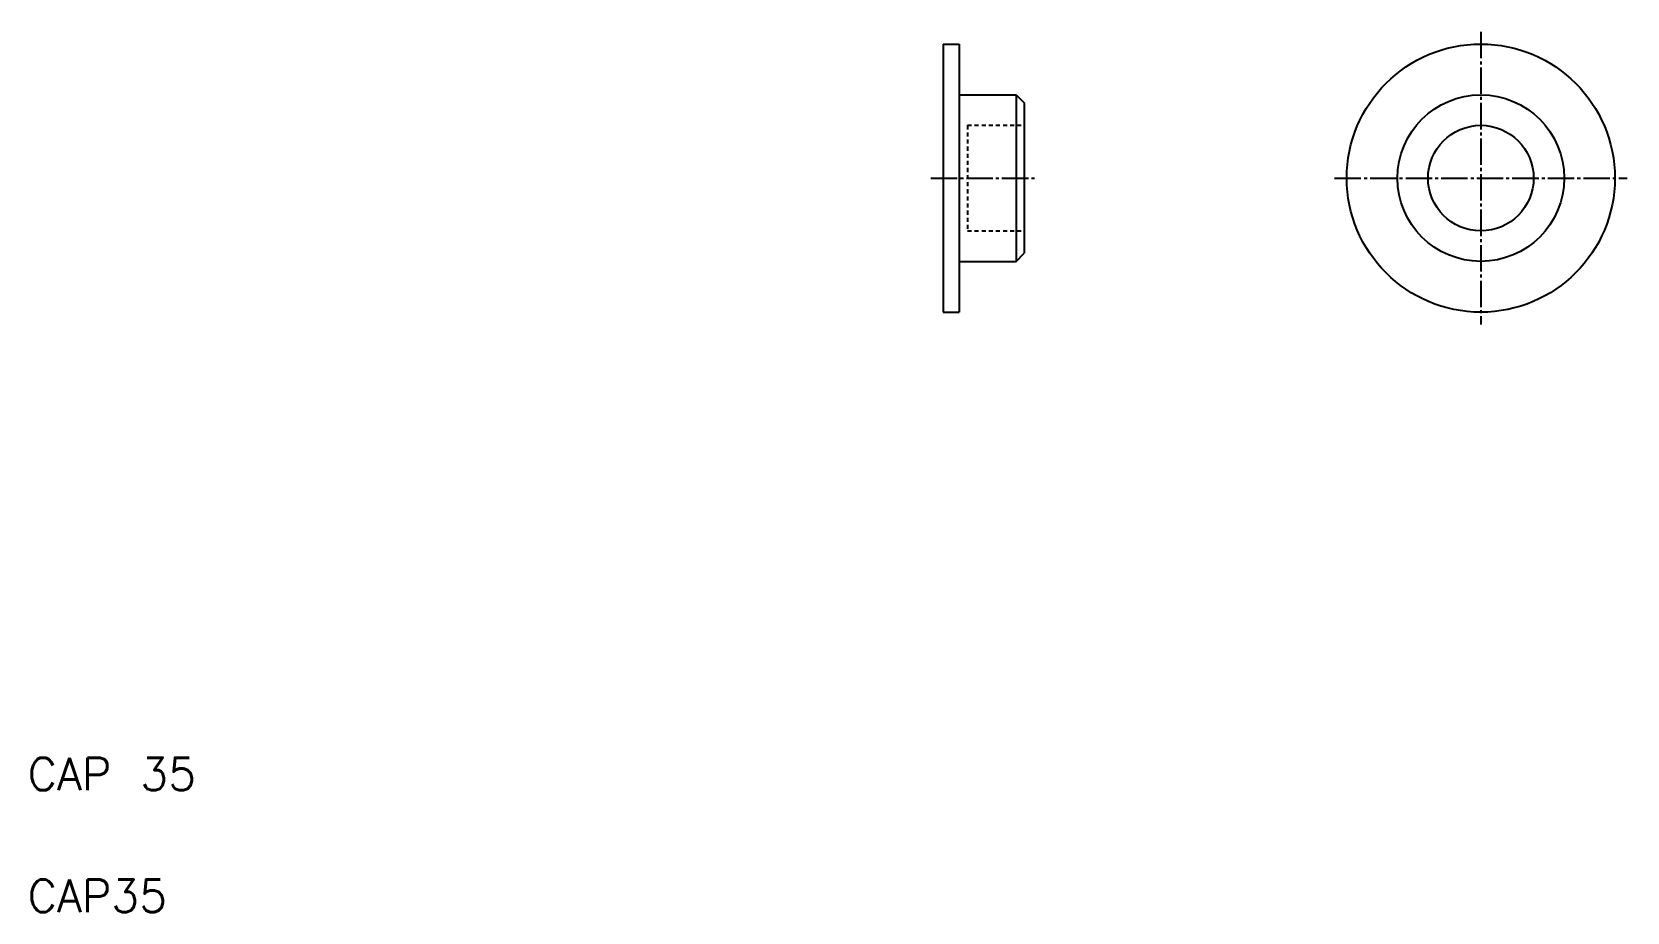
# Model space of a CAD drawing. Extents: x 11 to 207, y 10 to 118.
import ezdxf

# ---------------------------------------------------------------- set-up
doc = ezdxf.new("R2010")
doc.units = 0
doc.header["$LTSCALE"] = 0.25
doc.linetypes.add('CENTER', pattern=[17.5, 13, -1.5, 1.5, -1.5])
doc.linetypes.add('DASHED', pattern=[3.5, 2, -1.5])
doc.layers.get('0').update_dxf_attribs({"linetype": 'CONTINUOUS'})
doc.layers.add('CENTER', color=1, linetype='CENTER')
doc.styles.get("Standard").update_dxf_attribs({"font": 'txt', "bigfont": 'BIGFONT'})

msp = doc.modelspace()

# ---------------------------------------------------------------- linework, layer by layer
for p, q in [((122.67, 116.84), (122.67, 83.84)), ((122.67, 116.84), (124.67, 116.84)), ((124.67, 116.84), (124.67, 83.84)), ((124.67, 110.59), (131.67, 110.59)), ((131.67, 110.59), (131.67, 90.09)), ((131.67, 110.59), (132.67, 109.59)), ((132.67, 109.59), (132.67, 91.09)), ((132.67, 104.96), (132.67, 104.96)), ((132.67, 100.34), (132.67, 100.34)), ((131.67, 90.09), (132.67, 91.09)), ((124.67, 90.09), (131.67, 90.09)), ((122.67, 83.84), (124.67, 83.84))]:
    msp.add_line(p, q)
at = {"color": 3, "linetype": 'DASHED'}
for p, q in [((125.67, 106.84), (125.67, 93.84)), ((125.67, 106.84), (132.67, 106.84)), ((125.67, 93.84), (132.67, 93.84))]:
    msp.add_line(p, q, dxfattribs=at)
for radius in [16.5, 10.25, 6.5]:
    msp.add_circle((188.86, 100.34), radius)
at = {"layer": 'CENTER', "color": 1, "linetype": 'CENTER'}
for p, q in [((188.86, 118.34), (188.86, 82.34)), ((121.17, 100.34), (134.17, 100.34)), ((170.86, 100.34), (206.86, 100.34))]:
    msp.add_line(p, q, dxfattribs=at)

# ---------------------------------------------------------------- texts
for s, p in [('CAP 35', (10, 25)), ('CAP35', (10, 10))]:
    msp.add_text(s, height=4).set_placement(p)

doc.saveas('drawing.dxf')
